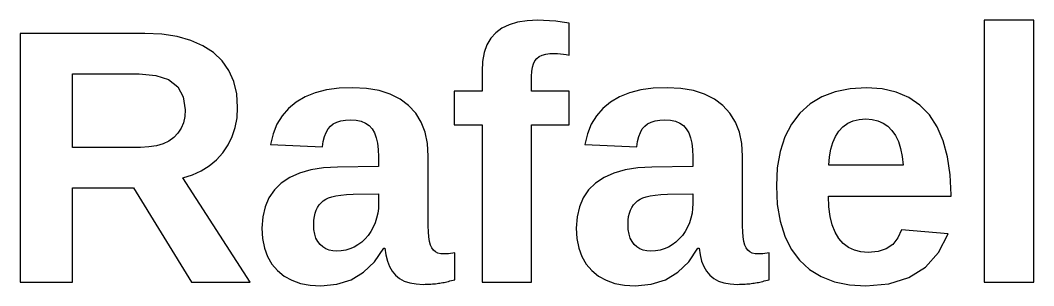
# Model space of a CAD drawing. Header units: metres. Extents: x 20 to 218, y 34 to 187.
# Drawn here: x 102.46 to 133.57, y 91.57 to 99.73 of the extents above; entities that cross this region are included whole.
import ezdxf

# ---------------------------------------------------------------- set-up
doc = ezdxf.new("R2010")
doc.units = ezdxf.units.M

msp = doc.modelspace()

# ---------------------------------------------------------------- linework, layer by layer
for p, q in [((117.466, 99.59), (117.244, 99.4822)), ((117.723, 99.6671), (117.466, 99.59)), ((118.015, 99.7133), (117.723, 99.6671)), ((118.343, 99.7287), (118.015, 99.7133)), ((118.518, 99.7252), (118.343, 99.7287)), ((118.703, 99.7148), (118.518, 99.7252)), ((118.896, 99.6975), (118.703, 99.7148)), ((119.098, 99.6732), (118.896, 99.6975)), ((119.308, 99.6419), (119.098, 99.6732)), ((119.308, 98.66), (119.308, 99.6419)), ((133.569, 99.7287), (132.045, 99.7287)), ((132.045, 99.7287), (132.045, 91.678)), ((133.569, 91.678), (133.569, 99.7287)), ((106.278, 99.3218), (102.459, 99.3218)), ((102.459, 99.3218), (102.459, 91.678)), ((106.8, 99.2983), (106.278, 99.3218)), ((107.272, 99.2276), (106.8, 99.2983)), ((117.057, 99.3435), (116.905, 99.1729)), ((117.244, 99.4822), (117.057, 99.3435)), ((107.694, 99.1099), (107.272, 99.2276)), ((108.067, 98.9451), (107.694, 99.1099)), ((108.389, 98.7332), (108.067, 98.9451)), ((116.786, 98.9694), (116.701, 98.7329)), ((116.905, 99.1729), (116.786, 98.9694)), ((108.656, 98.4772), (108.389, 98.7332)), ((116.701, 98.7329), (116.651, 98.4633)), ((118.386, 98.6098), (118.478, 98.6531)), ((118.478, 98.6531), (118.588, 98.684)), ((118.588, 98.684), (118.716, 98.7026)), ((118.716, 98.7026), (118.863, 98.7088)), ((118.863, 98.7088), (118.952, 98.7068)), ((118.952, 98.7068), (119.041, 98.701)), ((119.041, 98.701), (119.13, 98.6912)), ((119.13, 98.6912), (119.219, 98.6776)), ((119.219, 98.6776), (119.308, 98.66)), ((108.864, 98.1803), (108.656, 98.4772)), ((116.651, 98.4633), (116.634, 98.1609)), ((118.178, 98.2837), (118.21, 98.3927)), ((118.21, 98.3927), (118.255, 98.4829)), ((118.255, 98.4829), (118.313, 98.5542)), ((118.313, 98.5542), (118.386, 98.6098)), ((104.06, 95.8227), (104.06, 98.0795)), ((104.06, 98.0795), (106.11, 98.0795)), ((106.11, 98.0795), (106.618, 98.0355)), ((106.618, 98.0355), (107.013, 97.9033)), ((109.013, 97.8423), (108.864, 98.1803)), ((116.634, 98.1609), (116.634, 97.5478)), ((118.153, 98.0089), (118.159, 98.1558)), ((118.153, 97.5478), (118.153, 98.0089)), ((118.159, 98.1558), (118.178, 98.2837)), ((107.013, 97.9033), (107.295, 97.683)), ((109.102, 97.4633), (109.013, 97.8423)), ((107.295, 97.683), (107.464, 97.3747)), ((107.464, 97.3747), (107.521, 96.9782)), ((109.132, 97.0434), (109.102, 97.4633)), ((111.511, 97.4971), (111.201, 97.3733)), ((111.859, 97.5856), (111.511, 97.4971)), ((112.244, 97.6386), (111.859, 97.5856)), ((112.666, 97.6563), (112.244, 97.6386)), ((113.09, 97.6344), (112.666, 97.6563)), ((113.474, 97.5686), (113.09, 97.6344)), ((113.817, 97.4591), (113.474, 97.5686)), ((114.119, 97.3056), (113.817, 97.4591)), ((116.634, 97.5478), (115.777, 97.5478)), ((115.777, 97.5478), (115.777, 96.5171)), ((119.308, 97.5478), (118.153, 97.5478)), ((119.308, 96.5171), (119.308, 97.5478)), ((121.159, 97.4971), (120.849, 97.3733)), ((121.507, 97.5856), (121.159, 97.4971)), ((121.892, 97.6386), (121.507, 97.5856)), ((122.314, 97.6563), (121.892, 97.6386)), ((122.738, 97.6344), (122.314, 97.6563)), ((123.122, 97.5686), (122.738, 97.6344)), ((123.465, 97.4591), (123.122, 97.5686)), ((123.767, 97.3056), (123.465, 97.4591)), ((127.064, 97.3751), (126.703, 97.1563)), ((127.473, 97.5313), (127.064, 97.3751)), ((127.93, 97.6251), (127.473, 97.5313)), ((128.435, 97.6563), (127.93, 97.6251)), ((128.917, 97.6228), (128.435, 97.6563)), ((129.351, 97.5222), (128.917, 97.6228)), ((129.737, 97.3546), (129.351, 97.5222)), ((110.927, 97.2141), (110.692, 97.0207)), ((111.201, 97.3733), (110.927, 97.2141)), ((114.38, 97.1084), (114.119, 97.3056)), ((114.597, 96.8708), (114.38, 97.1084)), ((120.575, 97.2141), (120.34, 97.0207)), ((120.849, 97.3733), (120.575, 97.2141)), ((124.028, 97.1084), (123.767, 97.3056)), ((124.245, 96.8708), (124.028, 97.1084)), ((126.703, 97.1563), (126.39, 96.8751)), ((130.076, 97.1199), (129.737, 97.3546)), ((130.367, 96.8181), (130.076, 97.1199)), ((107.507, 96.7688), (107.465, 96.5789)), ((107.521, 96.9782), (107.507, 96.7688)), ((109.114, 96.731), (109.132, 97.0434)), ((110.496, 96.7941), (110.339, 96.5342)), ((110.692, 97.0207), (110.496, 96.7941)), ((114.766, 96.5963), (114.597, 96.8708)), ((120.144, 96.7941), (119.987, 96.5342)), ((120.34, 97.0207), (120.144, 96.7941)), ((124.414, 96.5963), (124.245, 96.8708)), ((126.39, 96.8751), (126.13, 96.5357)), ((130.607, 96.4517), (130.367, 96.8181)), ((107.465, 96.5789), (107.396, 96.4086)), ((109.059, 96.4361), (109.114, 96.731)), ((110.339, 96.5342), (110.222, 96.2412)), ((111.907, 96.3893), (111.98, 96.4764)), ((111.98, 96.4764), (112.068, 96.5457)), ((112.068, 96.5457), (112.174, 96.5997)), ((112.174, 96.5997), (112.298, 96.6382)), ((112.298, 96.6382), (112.441, 96.6613)), ((112.441, 96.6613), (112.601, 96.669)), ((112.601, 96.669), (112.773, 96.6579)), ((112.773, 96.6579), (112.925, 96.6243)), ((112.925, 96.6243), (113.056, 96.5684)), ((113.056, 96.5684), (113.167, 96.4902)), ((113.167, 96.4902), (113.257, 96.3896)), ((114.886, 96.2849), (114.766, 96.5963)), ((115.777, 96.5171), (116.634, 96.5171)), ((116.634, 96.5171), (116.634, 91.678)), ((118.153, 96.5171), (119.308, 96.5171)), ((118.153, 91.678), (118.153, 96.5171)), ((119.987, 96.5342), (119.87, 96.2412)), ((121.554, 96.3893), (121.628, 96.4764)), ((121.628, 96.4764), (121.716, 96.5457)), ((121.716, 96.5457), (121.822, 96.5997)), ((121.822, 96.5997), (121.946, 96.6382)), ((121.946, 96.6382), (122.089, 96.6613)), ((122.089, 96.6613), (122.249, 96.669)), ((122.249, 96.669), (122.421, 96.6579)), ((122.421, 96.6579), (122.573, 96.6243)), ((122.573, 96.6243), (122.704, 96.5684)), ((122.704, 96.5684), (122.815, 96.4902)), ((122.815, 96.4902), (122.905, 96.3896)), ((124.534, 96.2849), (124.414, 96.5963)), ((126.13, 96.5357), (125.928, 96.1425)), ((127.586, 96.3217), (127.712, 96.4565)), ((127.712, 96.4565), (127.858, 96.5614)), ((127.858, 96.5614), (128.024, 96.6362)), ((128.024, 96.6362), (128.209, 96.6812)), ((128.209, 96.6812), (128.414, 96.6962)), ((128.414, 96.6962), (128.607, 96.6819)), ((128.607, 96.6819), (128.784, 96.6393)), ((128.784, 96.6393), (128.945, 96.5682)), ((128.945, 96.5682), (129.089, 96.4687)), ((129.089, 96.4687), (129.217, 96.3408)), ((130.794, 96.0231), (130.607, 96.4517)), ((107.299, 96.2578), (107.174, 96.1265)), ((107.396, 96.4086), (107.299, 96.2578)), ((108.84, 95.8993), (108.968, 96.1589)), ((108.968, 96.1589), (109.059, 96.4361)), ((110.222, 96.2412), (110.143, 95.9149)), ((111.758, 96.0068), (111.796, 96.1545)), ((111.796, 96.1545), (111.845, 96.282)), ((111.845, 96.282), (111.907, 96.3893)), ((113.257, 96.3896), (113.33, 96.266)), ((113.33, 96.266), (113.386, 96.1188)), ((114.958, 95.9366), (114.886, 96.2849)), ((119.87, 96.2412), (119.791, 95.9149)), ((121.406, 96.0068), (121.444, 96.1545)), ((121.444, 96.1545), (121.493, 96.282)), ((121.493, 96.282), (121.554, 96.3893)), ((122.905, 96.3896), (122.978, 96.266)), ((122.978, 96.266), (123.034, 96.1188)), ((124.606, 95.9366), (124.534, 96.2849)), ((125.928, 96.1425), (125.784, 95.6955)), ((127.398, 95.9746), (127.481, 96.1601)), ((127.481, 96.1601), (127.586, 96.3217)), ((129.217, 96.3408), (129.326, 96.1844)), ((129.326, 96.1844), (129.414, 95.9996)), ((106.154, 95.8227), (104.06, 95.8227)), ((106.41, 95.8349), (106.154, 95.8227)), ((106.64, 95.8713), (106.41, 95.8349)), ((106.844, 95.9321), (106.64, 95.8713)), ((107.022, 96.0171), (106.844, 95.9321)), ((107.174, 96.1265), (107.022, 96.0171)), ((108.676, 95.6572), (108.84, 95.8993)), ((110.143, 95.9149), (111.733, 95.8389)), ((111.733, 95.8389), (111.758, 96.0068)), ((113.386, 96.1188), (113.426, 95.9479)), ((113.426, 95.9479), (113.45, 95.7534)), ((114.982, 95.5514), (114.958, 95.9366)), ((119.791, 95.9149), (121.381, 95.8389)), ((121.381, 95.8389), (121.406, 96.0068)), ((123.034, 96.1188), (123.074, 95.9479)), ((123.074, 95.9479), (123.098, 95.7534)), ((124.63, 95.5514), (124.606, 95.9366)), ((127.337, 95.7652), (127.398, 95.9746)), ((129.414, 95.9996), (129.483, 95.7865)), ((130.927, 95.5321), (130.794, 96.0231)), ((108.481, 95.4399), (108.676, 95.6572)), ((113.45, 95.7534), (113.458, 95.5352)), ((113.458, 95.5352), (113.458, 95.2368)), ((114.982, 93.414), (114.982, 95.5514)), ((123.098, 95.7534), (123.106, 95.5352)), ((123.106, 95.5352), (123.106, 95.2368)), ((124.63, 93.414), (124.63, 95.5514)), ((125.784, 95.6955), (125.697, 95.1947)), ((127.28, 95.2748), (127.297, 95.5319)), ((127.297, 95.5319), (127.337, 95.7652)), ((129.483, 95.7865), (129.531, 95.5448)), ((129.531, 95.5448), (129.558, 95.2748)), ((131.007, 94.9789), (130.927, 95.5321)), ((108.014, 95.101), (108.261, 95.2545)), ((108.261, 95.2545), (108.481, 95.4399)), ((112.194, 95.2151), (111.764, 95.1921)), ((113.458, 95.2368), (112.194, 95.2151)), ((121.842, 95.2151), (121.412, 95.1921)), ((123.106, 95.2368), (121.842, 95.2151)), ((129.558, 95.2748), (127.28, 95.2748)), ((107.445, 94.8896), (107.742, 94.9793)), ((109.512, 91.678), (107.445, 94.8896)), ((107.742, 94.9793), (108.014, 95.101)), ((110.731, 94.8991), (110.472, 94.7268)), ((111.032, 95.0341), (110.731, 94.8991)), ((111.377, 95.1318), (111.032, 95.0341)), ((111.764, 95.1921), (111.377, 95.1318)), ((120.379, 94.8991), (120.12, 94.7268)), ((120.68, 95.0341), (120.379, 94.8991)), ((121.025, 95.1318), (120.68, 95.0341)), ((121.412, 95.1921), (121.025, 95.1318)), ((125.697, 95.1947), (125.669, 94.6401)), ((131.034, 94.3633), (131.007, 94.9789)), ((104.06, 94.5804), (105.937, 94.5804)), ((104.06, 91.678), (104.06, 94.5804)), ((105.937, 94.5804), (107.711, 91.678)), ((110.472, 94.7268), (110.258, 94.5185)), ((120.12, 94.7268), (119.906, 94.5185)), ((125.669, 94.6401), (125.697, 94.0677)), ((110.091, 94.2755), (109.973, 93.9977)), ((110.258, 94.5185), (110.091, 94.2755)), ((111.838, 94.2264), (111.923, 94.2684)), ((111.923, 94.2684), (112.024, 94.3034)), ((112.024, 94.3034), (112.15, 94.3326)), ((112.15, 94.3326), (112.301, 94.356)), ((112.301, 94.356), (112.477, 94.3734)), ((112.477, 94.3734), (112.677, 94.385)), ((112.677, 94.385), (113.458, 94.3959)), ((113.458, 94.3959), (113.458, 94.0975)), ((119.739, 94.2755), (119.621, 93.9977)), ((119.906, 94.5185), (119.739, 94.2755)), ((121.486, 94.2264), (121.571, 94.2684)), ((121.571, 94.2684), (121.672, 94.3034)), ((121.672, 94.3034), (121.798, 94.3326)), ((121.798, 94.3326), (121.949, 94.356)), ((121.949, 94.356), (122.125, 94.3734)), ((122.125, 94.3734), (122.325, 94.385)), ((122.325, 94.385), (123.106, 94.3959)), ((123.106, 94.3959), (123.106, 94.0975)), ((127.282, 93.9939), (127.269, 94.32)), ((127.269, 94.32), (131.034, 94.32)), ((131.034, 94.32), (131.034, 94.3633)), ((109.973, 93.9977), (109.901, 93.6853)), ((111.542, 93.8948), (111.584, 93.9781)), ((111.584, 93.9781), (111.635, 94.0523)), ((111.635, 94.0523), (111.694, 94.1184)), ((111.694, 94.1184), (111.762, 94.1764)), ((111.762, 94.1764), (111.838, 94.2264)), ((113.458, 94.0975), (113.451, 93.9451)), ((119.621, 93.9977), (119.549, 93.6853)), ((121.19, 93.8948), (121.232, 93.9781)), ((121.232, 93.9781), (121.283, 94.0523)), ((121.283, 94.0523), (121.342, 94.1184)), ((121.342, 94.1184), (121.41, 94.1764)), ((121.41, 94.1764), (121.486, 94.2264)), ((123.106, 94.0975), (123.099, 93.9451)), ((125.697, 94.0677), (125.782, 93.5529)), ((127.32, 93.7015), (127.282, 93.9939)), ((109.901, 93.6853), (109.878, 93.3381)), ((111.472, 93.5824), (111.486, 93.6969)), ((111.486, 93.6969), (111.509, 93.8011)), ((111.509, 93.8011), (111.542, 93.8948)), ((113.398, 93.65), (113.35, 93.5073)), ((113.431, 93.7959), (113.398, 93.65)), ((113.451, 93.9451), (113.431, 93.7959)), ((119.549, 93.6853), (119.526, 93.3381)), ((121.12, 93.5824), (121.134, 93.6969)), ((121.134, 93.6969), (121.157, 93.8011)), ((121.157, 93.8011), (121.19, 93.8948)), ((123.045, 93.65), (122.998, 93.5073)), ((123.079, 93.7959), (123.045, 93.65)), ((123.099, 93.9451), (123.079, 93.7959)), ((127.383, 93.4427), (127.32, 93.7015)), ((109.878, 93.3381), (109.897, 93.0168)), ((111.467, 93.4574), (111.472, 93.5824)), ((111.475, 93.2989), (111.467, 93.4574)), ((113.29, 93.3679), (113.218, 93.2361)), ((113.35, 93.5073), (113.29, 93.3679)), ((114.987, 93.2288), (114.982, 93.414)), ((119.526, 93.3381), (119.545, 93.0168)), ((121.115, 93.4574), (121.12, 93.5824)), ((121.123, 93.2989), (121.115, 93.4574)), ((122.938, 93.3679), (122.866, 93.2361)), ((122.998, 93.5073), (122.938, 93.3679)), ((124.635, 93.2288), (124.63, 93.414)), ((125.782, 93.5529), (125.924, 93.0956)), ((127.472, 93.2176), (127.383, 93.4427)), ((111.498, 93.1575), (111.475, 93.2989)), ((111.536, 93.0333), (111.498, 93.1575)), ((111.59, 92.9262), (111.536, 93.0333)), ((113.135, 93.1162), (113.042, 93.0082)), ((113.218, 93.2361), (113.135, 93.1162)), ((115, 93.0681), (114.987, 93.2288)), ((115.023, 92.9319), (115, 93.0681)), ((121.146, 93.1575), (121.123, 93.2989)), ((121.184, 93.0333), (121.146, 93.1575)), ((121.238, 92.9262), (121.184, 93.0333)), ((122.783, 93.1162), (122.69, 93.0082)), ((122.866, 93.2361), (122.783, 93.1162)), ((124.648, 93.0681), (124.635, 93.2288)), ((124.67, 92.9319), (124.648, 93.0681)), ((125.924, 93.0956), (126.123, 92.6957)), ((127.586, 93.0261), (127.472, 93.2176)), ((127.724, 92.8689), (127.586, 93.0261)), ((129.401, 93.0373), (129.245, 92.8413)), ((129.51, 93.2892), (129.401, 93.0373)), ((130.947, 93.1645), (129.51, 93.2892)), ((130.646, 92.5903), (130.947, 93.1645)), ((109.897, 93.0168), (109.954, 92.7257)), ((109.954, 92.7257), (110.049, 92.4647)), ((111.66, 92.8362), (111.59, 92.9262)), ((111.742, 92.763), (111.66, 92.8362)), ((111.834, 92.706), (111.742, 92.763)), ((112.705, 92.7578), (112.58, 92.7031)), ((112.826, 92.8281), (112.705, 92.7578)), ((112.939, 92.9122), (112.826, 92.8281)), ((113.042, 93.0082), (112.939, 92.9122)), ((113.333, 92.309), (113.615, 92.725)), ((113.615, 92.725), (113.648, 92.725)), ((113.648, 92.725), (113.678, 92.5165)), ((115.054, 92.8203), (115.023, 92.9319)), ((115.094, 92.7331), (115.054, 92.8203)), ((115.144, 92.6657), (115.094, 92.7331)), ((119.545, 93.0168), (119.602, 92.7257)), ((119.602, 92.7257), (119.697, 92.4647)), ((121.308, 92.8362), (121.238, 92.9262)), ((121.39, 92.763), (121.308, 92.8362)), ((121.482, 92.706), (121.39, 92.763)), ((122.353, 92.7578), (122.228, 92.7031)), ((122.474, 92.8281), (122.353, 92.7578)), ((122.587, 92.9122), (122.474, 92.8281)), ((122.69, 93.0082), (122.587, 92.9122)), ((122.981, 92.309), (123.263, 92.725)), ((123.263, 92.725), (123.296, 92.725)), ((123.296, 92.725), (123.326, 92.5165)), ((124.702, 92.8203), (124.67, 92.9319)), ((124.742, 92.7331), (124.702, 92.8203)), ((124.792, 92.6657), (124.742, 92.7331)), ((127.883, 92.7466), (127.724, 92.8689)), ((128.064, 92.6593), (127.883, 92.7466)), ((129.245, 92.8413), (129.041, 92.7014)), ((110.049, 92.4647), (110.183, 92.234)), ((111.937, 92.6653), (111.834, 92.706)), ((112.049, 92.6409), (111.937, 92.6653)), ((112.172, 92.6328), (112.049, 92.6409)), ((112.313, 92.6406), (112.172, 92.6328)), ((112.449, 92.664), (112.313, 92.6406)), ((112.58, 92.7031), (112.449, 92.664)), ((113.678, 92.5165), (113.727, 92.3292)), ((115.207, 92.6133), (115.144, 92.6657)), ((115.281, 92.5759), (115.207, 92.6133)), ((115.367, 92.5535), (115.281, 92.5759)), ((115.465, 92.546), (115.367, 92.5535)), ((115.534, 92.5473), (115.465, 92.546)), ((115.602, 92.5512), (115.534, 92.5473)), ((115.67, 92.5577), (115.602, 92.5512)), ((115.736, 92.5668), (115.67, 92.5577)), ((115.802, 92.5786), (115.736, 92.5668)), ((115.802, 91.7539), (115.802, 92.5786)), ((119.697, 92.4647), (119.831, 92.234)), ((121.585, 92.6653), (121.482, 92.706)), ((121.697, 92.6409), (121.585, 92.6653)), ((121.82, 92.6328), (121.697, 92.6409)), ((121.961, 92.6406), (121.82, 92.6328)), ((122.097, 92.664), (121.961, 92.6406)), ((122.228, 92.7031), (122.097, 92.664)), ((123.326, 92.5165), (123.374, 92.3292)), ((124.855, 92.6133), (124.792, 92.6657)), ((124.929, 92.5759), (124.855, 92.6133)), ((125.015, 92.5535), (124.929, 92.5759)), ((125.113, 92.546), (125.015, 92.5535)), ((125.182, 92.5473), (125.113, 92.546)), ((125.25, 92.5512), (125.182, 92.5473)), ((125.318, 92.5577), (125.25, 92.5512)), ((125.384, 92.5668), (125.318, 92.5577)), ((125.45, 92.5786), (125.384, 92.5668)), ((125.45, 91.7539), (125.45, 92.5786)), ((126.123, 92.6957), (126.379, 92.3534)), ((128.266, 92.6069), (128.064, 92.6593)), ((128.49, 92.5894), (128.266, 92.6069)), ((128.789, 92.6174), (128.49, 92.5894)), ((129.041, 92.7014), (128.789, 92.6174)), ((130.242, 92.1437), (130.646, 92.5903)), ((110.183, 92.234), (110.355, 92.0333)), ((112.999, 91.9855), (113.333, 92.309)), ((113.727, 92.3292), (113.792, 92.1632)), ((113.792, 92.1632), (113.875, 92.0184)), ((119.831, 92.234), (120.003, 92.0333)), ((122.647, 91.9855), (122.981, 92.309)), ((123.374, 92.3292), (123.44, 92.1632)), ((123.44, 92.1632), (123.523, 92.0184)), ((126.379, 92.3534), (126.688, 92.0712)), ((129.736, 91.8247), (130.242, 92.1437)), ((110.355, 92.0333), (110.561, 91.8664)), ((110.561, 91.8664), (110.797, 91.7365)), ((112.613, 91.7544), (112.999, 91.9855)), ((113.875, 92.0184), (113.976, 91.8949)), ((113.976, 91.8949), (114.098, 91.7934)), ((114.098, 91.7934), (114.244, 91.7144)), ((120.003, 92.0333), (120.209, 91.8664)), ((120.209, 91.8664), (120.445, 91.7365)), ((122.261, 91.7544), (122.647, 91.9855)), ((123.523, 92.0184), (123.624, 91.8949)), ((123.624, 91.8949), (123.746, 91.7934)), ((123.746, 91.7934), (123.891, 91.7144)), ((126.688, 92.0712), (127.046, 91.8517)), ((127.046, 91.8517), (127.453, 91.6949)), ((129.126, 91.6333), (129.736, 91.8247)), ((102.459, 91.678), (104.06, 91.678)), ((107.711, 91.678), (109.512, 91.678)), ((110.797, 91.7365), (111.063, 91.6437)), ((111.063, 91.6437), (111.358, 91.5881)), ((111.358, 91.5881), (111.684, 91.5695)), ((111.684, 91.5695), (112.175, 91.6157)), ((112.175, 91.6157), (112.613, 91.7544)), ((114.244, 91.7144), (114.413, 91.658)), ((114.413, 91.658), (114.607, 91.6242)), ((114.607, 91.6242), (114.825, 91.6129)), ((114.825, 91.6129), (114.889, 91.6133)), ((114.889, 91.6133), (114.949, 91.6146)), ((114.949, 91.6146), (115.006, 91.6168)), ((115.006, 91.6168), (115.06, 91.6198)), ((115.06, 91.6198), (115.11, 91.6238)), ((115.11, 91.6238), (115.158, 91.6283)), ((115.158, 91.6283), (115.205, 91.6333)), ((115.205, 91.6333), (115.252, 91.6387)), ((115.252, 91.6387), (115.297, 91.6446)), ((115.297, 91.6446), (115.341, 91.6509)), ((115.341, 91.6509), (115.384, 91.6578)), ((115.384, 91.6578), (115.427, 91.6656)), ((115.427, 91.6656), (115.471, 91.6743)), ((115.471, 91.6743), (115.514, 91.6838)), ((115.514, 91.6838), (115.558, 91.6942)), ((115.558, 91.6942), (115.602, 91.7053)), ((115.602, 91.7053), (115.649, 91.7168)), ((115.649, 91.7168), (115.698, 91.7288)), ((115.698, 91.7288), (115.749, 91.7411)), ((115.749, 91.7411), (115.802, 91.7539)), ((116.634, 91.678), (118.153, 91.678)), ((120.445, 91.7365), (120.711, 91.6437)), ((120.711, 91.6437), (121.006, 91.5881)), ((121.006, 91.5881), (121.332, 91.5695)), ((121.332, 91.5695), (121.822, 91.6157)), ((121.822, 91.6157), (122.261, 91.7544)), ((123.891, 91.7144), (124.061, 91.658)), ((124.061, 91.658), (124.255, 91.6242)), ((124.255, 91.6242), (124.473, 91.6129)), ((124.473, 91.6129), (124.537, 91.6133)), ((124.537, 91.6133), (124.597, 91.6146)), ((124.597, 91.6146), (124.654, 91.6168)), ((124.654, 91.6168), (124.707, 91.6198)), ((124.707, 91.6198), (124.758, 91.6238)), ((124.758, 91.6238), (124.806, 91.6283)), ((124.806, 91.6283), (124.853, 91.6333)), ((124.853, 91.6333), (124.9, 91.6387)), ((124.9, 91.6387), (124.945, 91.6446)), ((124.945, 91.6446), (124.989, 91.6509)), ((124.989, 91.6509), (125.032, 91.6578)), ((125.032, 91.6578), (125.075, 91.6656)), ((125.075, 91.6656), (125.119, 91.6743)), ((125.119, 91.6743), (125.162, 91.6838)), ((125.162, 91.6838), (125.205, 91.6942)), ((125.205, 91.6942), (125.25, 91.7053)), ((125.25, 91.7053), (125.297, 91.7168)), ((125.297, 91.7168), (125.345, 91.7288)), ((125.345, 91.7288), (125.396, 91.7411)), ((125.396, 91.7411), (125.45, 91.7539)), ((127.453, 91.6949), (127.909, 91.6009)), ((127.909, 91.6009), (128.414, 91.5695)), ((128.414, 91.5695), (129.126, 91.6333)), ((132.045, 91.678), (133.569, 91.678))]:
    msp.add_line(p, q)

doc.saveas('drawing.dxf')
